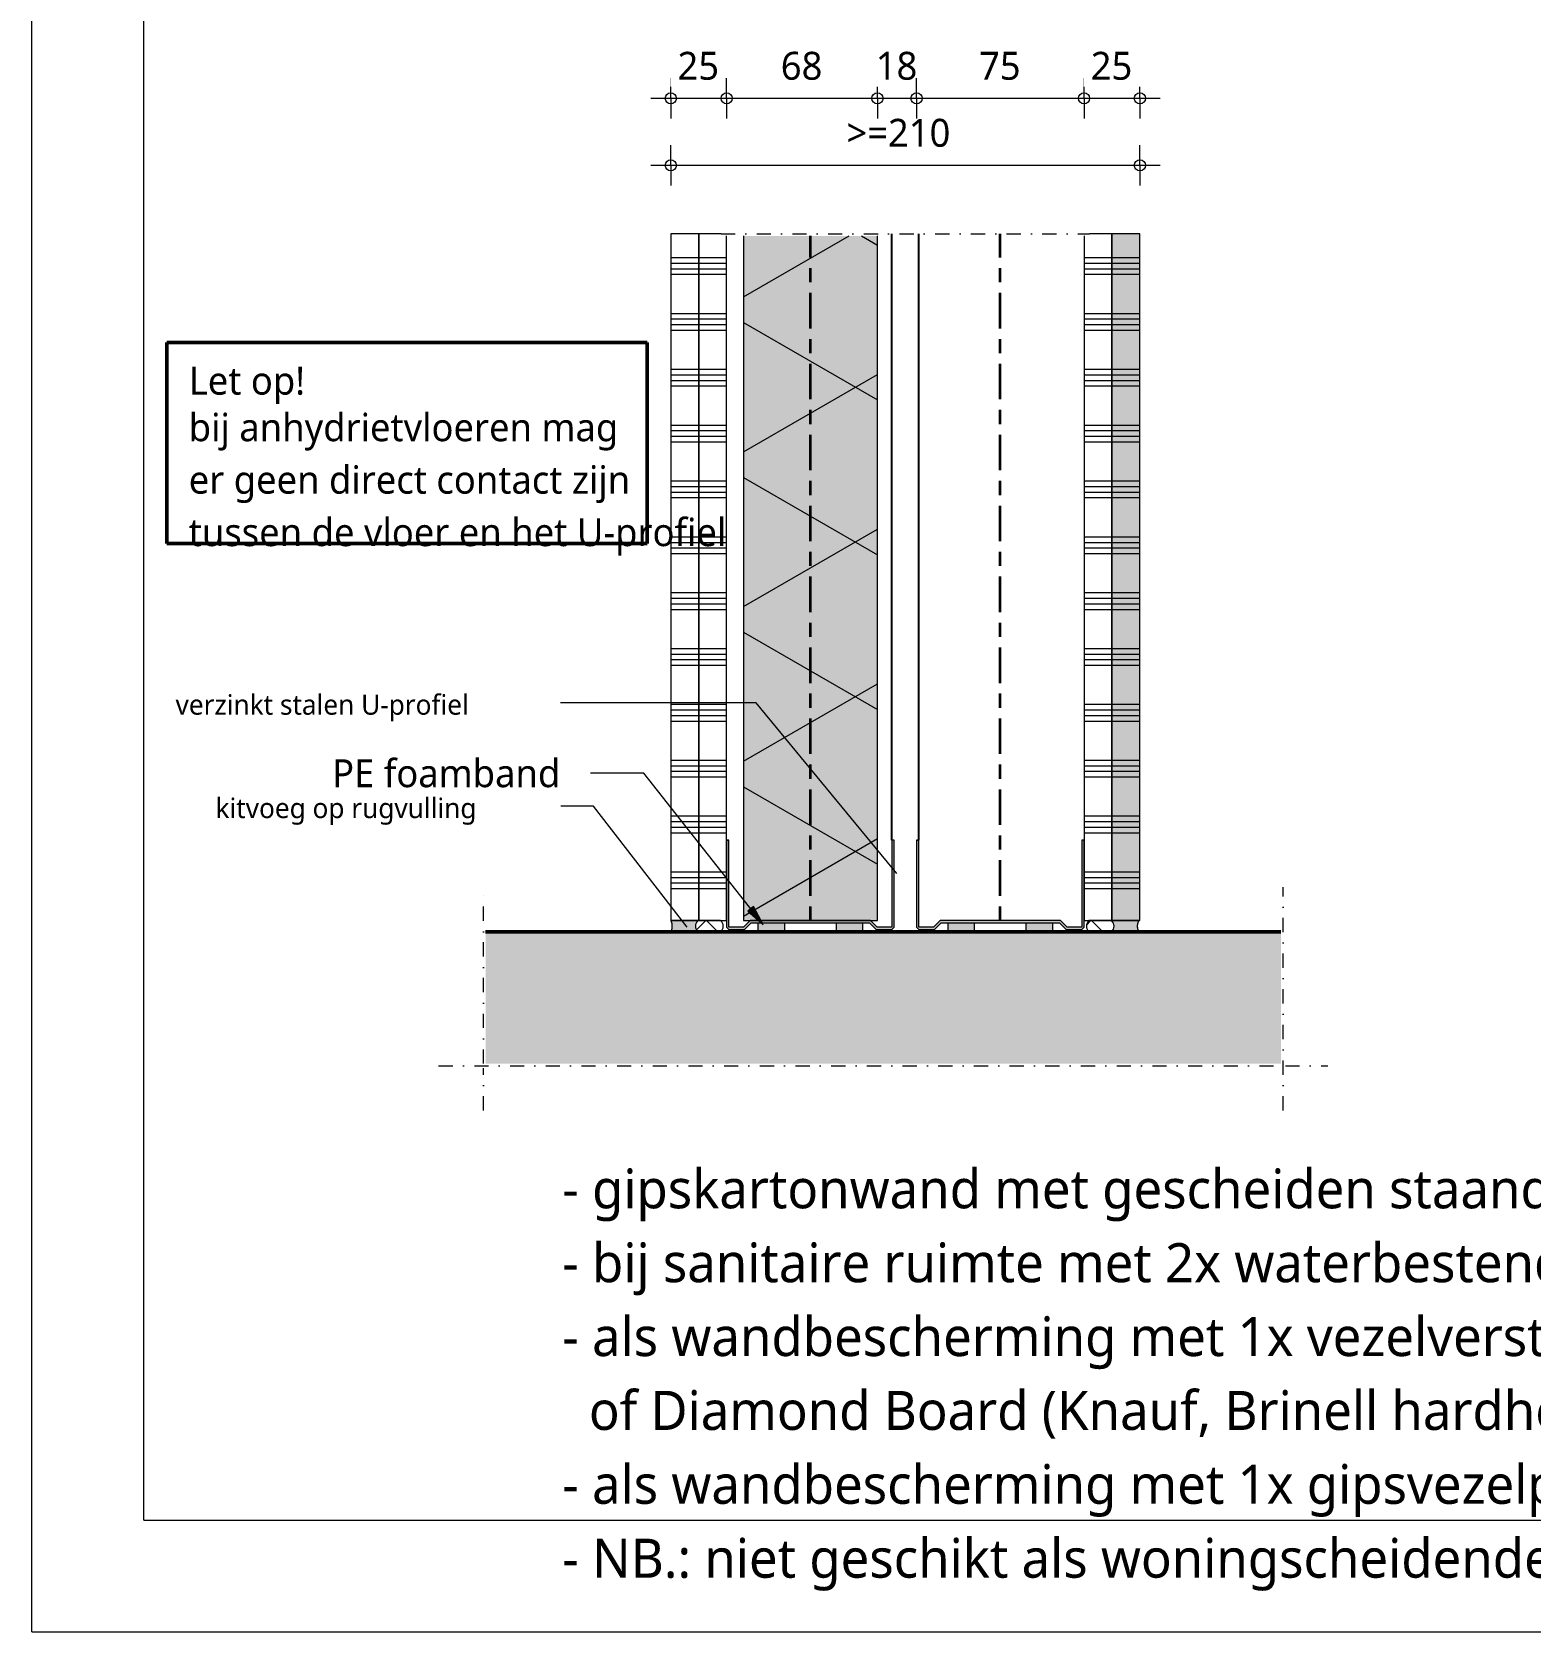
# Model space of a CAD drawing. Header units: millimetres. Extents: x -617 to 12931, y -7813 to -1363.
# Drawn here: x 4071 to 4742, y -4333 to -3617 of the extents above; entities that cross this region are included whole.
import ezdxf

# ---------------------------------------------------------------- set-up
doc = ezdxf.new("R2010")
doc.units = ezdxf.units.MM
doc.linetypes.add('Center', pattern=[31.75, 6.35, -4.7625, 15.875, -4.7625])
doc.linetypes.add('Dash dot', pattern=[15.875, 6.35, -4.7625, 0, -4.7625])
for name, color, linetype, lineweight in [('A-ANNO-DIMS', 211, 'Continuous', 13), ('A-ANNO-DIMS-5', 211, 'Continuous', 13), ('A-ANNO-IDEN', 131, 'Continuous', 18), ('A-DETL', 90, 'Continuous', 13), ('A-DETL-CNTR', 5, 'Center', 35), ('A-DETL-GENF', 92, 'Continuous', 18), ('A-DETL-MBND', 5, 'Continuous', 25), ('G-ANNO-TEXT', 231, 'Continuous', 13)]:
    doc.layers.add(name, color=color, linetype=linetype, lineweight=lineweight)
doc.styles.add('Segoe UI_2', font='segoeui.ttf', dxfattribs={"height": 9})
doc.styles.add('Segoe UI_3', font='segoeui.ttf', dxfattribs={"height": 12.5})
doc.styles.add('Segoe UI_4', font='segoeui.ttf', dxfattribs={"height": 17.5})
doc.dimstyles.new('2_5_mm', dxfattribs={"dimscale": 304.8, "dimtxt": 13.092049, "dimasz": 0.016404, "dimexe": 0.029528, "dimexo": 0.0625, "dimgap": 0.014764, "dimtad": 1, "dimdec": 0, "dimzin": 0, "dimdsep": 46, "dimtxsty": 'Segoe UI_3', "dimblk1": 'DOTBLANK', "dimblk2": 'DOTBLANK', "dimsah": 1, "dimcen": 0.09, "dimdle": 0.029528, "dimazin": 0, "dimtfac": 1, "dimtdec": 4, "dimtix": 1, "dimtmove": 0, "dimatfit": 3, "dimfxl": 0.029528, "dimfxlon": 1, "dimtvp": 1, "dimtfill": 1, "dimtolj": 1, "dimtzin": 0, "dimarcsym": 2})

# ---------------------------------------------------------------- blocks, each defined once
blk = doc.blocks.new('42 isolatie - Type 1-3760025-22_1 Principedetails metalstud')
at = {"layer": 'A-DETL-GENF'}
blk.add_hatch(color=256, dxfattribs=at).paths.add_polyline_path([(307.78, -57.3), (307.78, -0.8), (1.28, -0.8), (1.28, -60.8), (307.78, -60.8), (307.78, -57.71)])
at = {"layer": 'A-DETL-GENF', "lineweight": 13}
h = blk.add_hatch(dxfattribs=at)
h.set_pattern_fill('FP_2', color=256, style=0, pattern_type=2)
h.set_pattern_definition([(300, (0, -60.8), (-51.962, -30), []), (240, (0, -60.8), (-51.962, 30), [])])
h.paths.add_polyline_path([(307.78, -57.3), (307.78, -0.8), (1.28, -0.8), (1.28, -60.8), (307.78, -60.8), (307.78, -57.71)])
at = {"layer": 'A-DETL-GENF'}
for p, q in [((307.78, -0.8), (1.28, -0.8)), ((307.78, -0.8), (1.28, -0.8)), ((307.78, -3.89), (307.78, -0.8)), ((307.78, -3.89), (307.78, -0.8)), ((307.78, -57.71), (307.78, -3.89)), ((1.28, -60.8), (307.78, -60.8)), ((1.28, -60.8), (307.78, -60.8)), ((307.78, -60.8), (307.78, -57.71)), ((307.78, -60.8), (307.78, -57.71))]:
    blk.add_line(p, q, dxfattribs=at)
blk = doc.blocks.new('40  gipsplaat - D12_5-V210-22_1 Principedetails metalstud')
at = {"layer": 'A-DETL-GENF', "lineweight": 13}
h = blk.add_hatch(dxfattribs=at)
h.set_pattern_fill('FP_252', color=256, style=0, pattern_type=2)
h.set_pattern_definition([(270, (4024.66, 4381.69), (25, 1e-15), []), (270, (4027.16, 4381.69), (25, 1e-15), []), (270, (4029.66, 4381.69), (25, 1e-15), []), (270, (4032.16, 4381.69), (25, 1e-15), [])])
h.paths.add_polyline_path([(0, 12.5), (0, 0), (306.5, 0), (306.5, 2.5), (307.5, 2.5), (307.5, 12.5), (306.5, 12.5)])
at = {"layer": 'A-DETL-GENF'}
for p, q in [((307.5, 12.5), (0, 12.5)), ((0, 12.5), (0, 2.68)), ((0, 12.5), (0, 2.68)), ((307.5, 2.5), (307.5, 12.5)), ((307.5, 2.5), (307.5, 12.5)), ((0, 2.68), (0, 0)), ((0, 2.68), (0, 0)), ((0, 0), (36, 0)), ((36, 0), (306.5, 0)), ((36, 0), (306.5, 0))]:
    blk.add_line(p, q, dxfattribs=at)
blk = doc.blocks.new('40  gipsplaat - D12_5-V211-22_1 Principedetails metalstud')
at = {"layer": 'A-DETL-GENF', "lineweight": 13}
h = blk.add_hatch(dxfattribs=at)
h.set_pattern_fill('FP_253', color=256, style=0, pattern_type=2)
h.set_pattern_definition([(270, (4024.66, 4369.19), (25, 1e-15), []), (270, (4027.16, 4369.19), (25, 1e-15), []), (270, (4029.66, 4369.19), (25, 1e-15), []), (270, (4032.16, 4369.19), (25, 1e-15), [])])
h.paths.add_polyline_path([(0, 12.5), (0, 0), (307.5, 0), (307.5, 12.5)])
at = {"layer": 'A-DETL-GENF'}
for p, q in [((307.5, 12.5), (0, 12.5)), ((307.5, 12.5), (0, 12.5)), ((0, 12.49), (0, 0)), ((307.5, 0), (307.5, 12.5)), ((307.5, 0), (307.5, 12.5)), ((0, 0), (307.5, 0)), ((0, 0), (307.5, 0))]:
    blk.add_line(p, q, dxfattribs=at)
blk = doc.blocks.new('40  gipsplaat - D12_5-V212-22_1 Principedetails metalstud')
at = {"layer": 'A-DETL-GENF', "lineweight": 13}
h = blk.add_hatch(dxfattribs=at)
h.set_pattern_fill('FP_254', color=256, style=0, pattern_type=2)
h.set_pattern_definition([(270, (4024.66, 4554.19), (25, 1e-15), []), (270, (4027.16, 4554.19), (25, 1e-15), []), (270, (4029.66, 4554.19), (25, 1e-15), []), (270, (4032.16, 4554.19), (25, 1e-15), [])])
h.paths.add_polyline_path([(0, 0.17), (0, 0), (307.5, 0), (307.5, 10), (306.5, 10), (306.5, 12.5), (0, 12.5), (0, 10.32)])
at = {"layer": 'A-DETL-GENF'}
for p, q in [((36, 12.5), (0, 12.5)), ((0, 12.5), (0, 10.32)), ((0, 12.5), (0, 10.32)), ((0, 10.32), (0, 0)), ((0, 10.32), (0, 0)), ((306.5, 12.5), (36, 12.5)), ((306.5, 12.5), (36, 12.5)), ((307.5, 0), (307.5, 10)), ((307.5, 0), (307.5, 10)), ((0, 0), (307.5, 0))]:
    blk.add_line(p, q, dxfattribs=at)
blk = doc.blocks.new('40  gipsplaat - stootvast D12_5-V213-22_1 Principedetails metalstud')
at = {"layer": 'A-DETL-GENF'}
blk.add_hatch(color=256, dxfattribs=at).paths.add_polyline_path([(0, 0.51), (0, 0), (307.5, 0), (307.5, 12.5), (0, 12.5), (0, 0.96)])
at = {"layer": 'A-DETL-GENF', "lineweight": 13}
h = blk.add_hatch(dxfattribs=at)
h.set_pattern_fill('FP_255', color=256, style=0, pattern_type=2)
h.set_pattern_definition([(270, (4024.66, 4566.69), (25, 1e-15), []), (270, (4027.16, 4566.69), (25, 1e-15), []), (270, (4029.66, 4566.69), (25, 1e-15), []), (270, (4032.16, 4566.69), (25, 1e-15), [])])
h.paths.add_polyline_path([(0, 0.51), (0, 0), (307.5, 0), (307.5, 12.5), (0, 12.5), (0, 0.96)])
at = {"layer": 'A-DETL-GENF'}
for p, q in [((307.5, 12.5), (0, 12.5)), ((0, 12.5), (0, 0.51)), ((307.5, 12.5), (0, 12.5)), ((307.5, 0), (307.5, 12.5)), ((307.5, 0), (307.5, 12.5)), ((0, 0.51), (0, 0)), ((0, 0.51), (0, 0)), ((0, 0), (307.5, 0)), ((0, 0), (307.5, 0))]:
    blk.add_line(p, q, dxfattribs=at)
blk = doc.blocks.new('00 afbreeklijn 1 s l - Type 1-V18-22_1 Principedetails metalstud')
at = {"layer": 'A-DETL-GENF', "linetype": 'Dash dot'}
blk.add_line((145, 0), (-20, 0), dxfattribs=at)
blk = doc.blocks.new('22 metalstud profiel - 75 mm hor-2069737-22_1 Principedetails metalstud')
at = {"layer": 'A-DETL-GENF'}
for points in [[(-29.5, 0), (-36.5, 0), (-37.5, -1), (-37.5, -40), (-36.5, -40), (-36.5, -1), (-29.91, -1), (-26.91, -4), (26.91, -4), (29.91, -1), (36.5, -1), (36.5, -40), (37.5, -40), (37.5, -1), (36.5, 0), (29.5, 0), (26.5, -3), (-26.5, -3)], [(-23.5, 1), (-23.5, -3), (-11.5, -3), (-11.5, 1)], [(11.5, 1), (11.5, -3), (23.5, -3), (23.5, 1)]]:
    blk.add_hatch(color=256, dxfattribs=at).paths.add_polyline_path(points)
for p, q in [((-36.5, 0), (-37.5, -1)), ((-29.5, 0), (-36.5, 0)), ((-26.5, -3), (-29.5, 0)), ((-23.5, 1), (-23.5, -3)), ((-11.5, -3), (-11.5, 1)), ((11.5, 1), (11.5, -3)), ((23.5, -3), (23.5, 1)), ((29.5, 0), (26.5, -3)), ((36.5, 0), (29.5, 0)), ((37.5, -1), (36.5, 0)), ((-37.5, -1), (-37.5, -40)), ((-36.5, -40), (-36.5, -1)), ((-36.5, -1), (-29.91, -1)), ((-29.91, -1), (-26.91, -4)), ((-26.91, -4), (26.91, -4)), ((26.5, -3), (-26.5, -3)), ((26.91, -4), (29.91, -1)), ((29.91, -1), (36.5, -1)), ((36.5, -1), (36.5, -40)), ((37.5, -40), (37.5, -1)), ((-37.5, -40), (-36.5, -40)), ((36.5, -40), (37.5, -40)), ((37.5, -40), (36.5, -40))]:
    blk.add_line(p, q, dxfattribs=at)
blk = doc.blocks.new('30 kitvoeg op rugvulling - holle kitvoeg 5mm-V236-22_1 Principedetails metalstud')
at = {"layer": 'A-DETL-GENF', "lineweight": 13}
blk.add_hatch(color=256, dxfattribs=at).paths.add_polyline_path([(5, -11.05), (5, 0), (3.33, -0.44), (1.67, -0.44), (0, 0), (0, -12.15), (0.6, -11.62), (1.31, -11.24), (2.1, -11.05), (2.9, -11.05), (3.69, -11.24), (4.4, -11.62), (5, -12.15), (5, -11.62)])
h = blk.add_hatch(dxfattribs=at)
h.set_pattern_fill('FP_278', color=256, style=0, pattern_type=2)
h.set_pattern_definition([(135, (-4014.661, -4566.175), (-10.6066, -10.6066), []), (225, (-4014.661, -4566.175), (10.6066, -10.6066), [])])
h.paths.add_polyline_path([(5, -12.15), (4.4, -11.62), (3.69, -11.24), (2.9, -11.05), (2.1, -11.05), (1.31, -11.24), (0.6, -11.62), (0, -12.15), (0, -22.3), (0.6, -22.84), (1.31, -23.21), (2.1, -23.41), (2.9, -23.41), (3.69, -23.21), (4.4, -22.84), (5, -22.3)])
at = {"layer": 'A-DETL-GENF'}
blk.add_line((0, 0), (0, -12.15), dxfattribs=at)
at = {"layer": 'A-DETL-GENF', "lineweight": 13}
blk.add_line((0, -12.15), (0, -22.3), dxfattribs=at)
for centre, start, end in [((2.5, -14.36), 41.40962, 138.59038), ((2.5, -20.1), 221.40962, 318.59038)]:
    blk.add_arc(centre, 3.33, start, end, dxfattribs=at)
at = {"layer": 'A-DETL-GENF'}
blk.add_open_spline([(5, 0), (4.44, -0.22), (3.33, -0.52), (1.67, -0.52), (0.56, -0.22), (0, 0)], degree=3, dxfattribs=at)
blk = doc.blocks.new('30 kitvoeg op rugvulling - holle kitvoeg 5mm-V237-22_1 Principedetails metalstud')
at = {"layer": 'A-DETL-GENF', "lineweight": 13}
h = blk.add_hatch(dxfattribs=at)
h.set_pattern_fill('FP_279', color=256, style=0, pattern_type=2)
h.set_pattern_definition([(135, (-4014.661, -4356.703), (-10.6066, -10.6066), []), (225, (-4014.661, -4356.703), (10.6066, -10.6066), [])])
h.paths.add_polyline_path([(5, 22.3), (4.4, 22.84), (3.69, 23.21), (2.9, 23.41), (2.1, 23.41), (1.31, 23.21), (0.6, 22.84), (0, 22.3), (0, 12.15), (0.6, 11.62), (1.31, 11.24), (2.1, 11.05), (2.9, 11.05), (3.69, 11.24), (4.4, 11.62), (5, 12.15)])
blk.add_hatch(color=256, dxfattribs=at).paths.add_polyline_path([(5, 11.05), (5, 12.15), (4.4, 11.62), (3.69, 11.24), (2.9, 11.05), (2.1, 11.05), (1.31, 11.24), (0.6, 11.62), (0, 12.15), (0, 0), (1.67, 0.44), (3.33, 0.44), (5, 0)])
blk.add_line((0, 22.3), (0, 12.15), dxfattribs=at)
at = {"layer": 'A-DETL-GENF'}
blk.add_line((0, 12.15), (0, 0), dxfattribs=at)
at = {"layer": 'A-DETL-GENF', "lineweight": 13}
for centre, start, end in [((2.5, 20.1), 41.40962, 138.59038), ((2.5, 14.36), 221.40962, 318.59038)]:
    blk.add_arc(centre, 3.33, start, end, dxfattribs=at)
at = {"layer": 'A-DETL-GENF'}
blk.add_open_spline([(0, 0), (0.56, 0.22), (1.67, 0.52), (3.33, 0.52), (4.44, 0.22), (5, 0)], degree=3, dxfattribs=at)
blk = doc.blocks.new('23 vloerweergave - 23 DI vloerweergave s e-4415485-22_1 Principedetails metalstud')
at = {"layer": 'A-DETL-GENF', "linetype": 'Dash dot'}
blk.add_hatch(color=256, dxfattribs=at).paths.add_polyline_path([(111.94, 0), (178.03, 0), (178.03, 59), (-178.03, 59), (-178.03, 0), (53.17, 0)])
for p, q in [((-179.03, 80), (-179.03, -20)), ((179.03, 80), (179.03, 61)), ((-180.03, 60), (-199.03, 60)), ((199.03, 60), (-178.03, 60)), ((179.03, 59), (179.03, -20))]:
    blk.add_line(p, q, dxfattribs=at)
at = {"layer": 'A-DETL-GENF', "lineweight": 50}
blk.add_line((-178.03, 0), (178.03, 0), dxfattribs=at)
blk = doc.blocks.new('DIMBLOCK105-22_1 Principedetails metalstud')
at = {"layer": 'A-ANNO-DIMS-5'}
for p, q in [((4356.69, -3676.54), (4356.69, -3667.54)), ((4566.69, -3676.54), (4566.69, -3667.54)), ((4347.69, -3676.54), (4575.69, -3676.54)), ((4356.69, -3676.54), (4356.69, -3685.54)), ((4566.69, -3676.54), (4566.69, -3685.54))]:
    blk.add_line(p, q, dxfattribs=at)
for centre in [(4356.69, -3676.54), (4566.69, -3676.54)]:
    blk.add_circle(centre, 2.5, dxfattribs=at)
at = {"layer": 'A-ANNO-DIMS-5', "color": 0, "insert": (4435.27, -3655.73), "char_height": 12.5, "width": 63.4131, "attachment_point": 1, "line_spacing_factor": 1.142579, "style": 'Segoe UI_3', "bg_fill": 3, "box_fill_scale": 1.25, "bg_fill_color": 9, "bg_fill_true_color": 13158600, "bg_fill_transparency": 0}
blk.add_mtext('>=210', dxfattribs=at)
blk = doc.blocks.new('_DotBlank')
at = {"color": 0, "linetype": 'ByBlock', "lineweight": -2}
blk.add_line((-0.5, 0), (-1, 0), dxfattribs=at)
blk.add_circle((0, 0), 0.5, dxfattribs=at)
blk = doc.blocks.new('DIMBLOCK106-22_1 Principedetails metalstud')
at = {"layer": 'A-ANNO-DIMS-5'}
for p, q in [((4356.69, -3646.54), (4356.69, -3637.54)), ((4381.69, -3646.54), (4381.69, -3637.54)), ((4347.69, -3646.54), (4381.69, -3646.54)), ((4356.69, -3646.54), (4356.69, -3655.54)), ((4381.69, -3646.54), (4381.69, -3655.54))]:
    blk.add_line(p, q, dxfattribs=at)
for centre in [(4356.69, -3646.54), (4381.69, -3646.54)]:
    blk.add_circle(centre, 2.5, dxfattribs=at)
at = {"layer": 'A-ANNO-DIMS-5', "color": 0, "insert": (4359.67, -3625.73), "char_height": 12.5, "width": 22.8516, "attachment_point": 1, "line_spacing_factor": 1.142579, "style": 'Segoe UI_3', "bg_fill": 3, "box_fill_scale": 1.25, "bg_fill_color": 9, "bg_fill_true_color": 13158600, "bg_fill_transparency": 0}
blk.add_mtext('25', dxfattribs=at)
blk = doc.blocks.new('DIMBLOCK107-22_1 Principedetails metalstud')
at = {"layer": 'A-ANNO-DIMS-5'}
for p, q in [((4381.69, -3646.54), (4381.69, -3637.54)), ((4449.19, -3646.54), (4449.19, -3637.54)), ((4381.69, -3646.54), (4449.19, -3646.54)), ((4381.69, -3646.54), (4381.69, -3655.54)), ((4449.19, -3646.54), (4449.19, -3655.54))]:
    blk.add_line(p, q, dxfattribs=at)
for centre in [(4381.69, -3646.54), (4449.19, -3646.54)]:
    blk.add_circle(centre, 2.5, dxfattribs=at)
at = {"layer": 'A-ANNO-DIMS-5', "color": 0, "insert": (4405.92, -3625.73), "char_height": 12.5, "width": 22.8516, "attachment_point": 1, "line_spacing_factor": 1.142579, "style": 'Segoe UI_3', "bg_fill": 3, "box_fill_scale": 1.25, "bg_fill_color": 9, "bg_fill_true_color": 13158600, "bg_fill_transparency": 0}
blk.add_mtext('68', dxfattribs=at)
blk = doc.blocks.new('DIMBLOCK108-22_1 Principedetails metalstud')
at = {"layer": 'A-ANNO-DIMS-5'}
for p, q in [((4449.19, -3646.54), (4449.19, -3637.54)), ((4466.69, -3646.54), (4466.69, -3637.54)), ((4449.19, -3646.54), (4466.69, -3646.54)), ((4449.19, -3646.54), (4449.19, -3655.54)), ((4466.69, -3646.54), (4466.69, -3655.54))]:
    blk.add_line(p, q, dxfattribs=at)
for centre in [(4449.19, -3646.54), (4466.69, -3646.54)]:
    blk.add_circle(centre, 2.5, dxfattribs=at)
at = {"layer": 'A-ANNO-DIMS-5', "color": 0, "insert": (4448.42, -3625.73), "char_height": 12.5, "width": 22.8516, "attachment_point": 1, "line_spacing_factor": 1.142579, "style": 'Segoe UI_3', "bg_fill": 3, "box_fill_scale": 1.25, "bg_fill_color": 9, "bg_fill_true_color": 13158600, "bg_fill_transparency": 0}
blk.add_mtext('18', dxfattribs=at)
blk = doc.blocks.new('DIMBLOCK109-22_1 Principedetails metalstud')
at = {"layer": 'A-ANNO-DIMS-5'}
for p, q in [((4466.69, -3646.54), (4466.69, -3637.54)), ((4541.69, -3646.54), (4541.69, -3637.54)), ((4466.69, -3646.54), (4541.69, -3646.54)), ((4466.69, -3646.54), (4466.69, -3655.54)), ((4541.69, -3646.54), (4541.69, -3655.54))]:
    blk.add_line(p, q, dxfattribs=at)
for centre in [(4466.69, -3646.54), (4541.69, -3646.54)]:
    blk.add_circle(centre, 2.5, dxfattribs=at)
at = {"layer": 'A-ANNO-DIMS-5', "color": 0, "insert": (4494.67, -3625.73), "char_height": 12.5, "width": 22.8516, "attachment_point": 1, "line_spacing_factor": 1.142579, "style": 'Segoe UI_3', "bg_fill": 3, "box_fill_scale": 1.25, "bg_fill_color": 9, "bg_fill_true_color": 13158600, "bg_fill_transparency": 0}
blk.add_mtext('75', dxfattribs=at)
blk = doc.blocks.new('DIMBLOCK110-22_1 Principedetails metalstud')
at = {"layer": 'A-ANNO-DIMS-5'}
for p, q in [((4541.69, -3646.54), (4541.69, -3637.54)), ((4566.69, -3646.54), (4566.69, -3637.54)), ((4541.69, -3646.54), (4575.69, -3646.54)), ((4541.69, -3646.54), (4541.69, -3655.54)), ((4566.69, -3646.54), (4566.69, -3655.54))]:
    blk.add_line(p, q, dxfattribs=at)
for centre in [(4541.69, -3646.54), (4566.69, -3646.54)]:
    blk.add_circle(centre, 2.5, dxfattribs=at)
at = {"layer": 'A-ANNO-DIMS-5', "color": 0, "insert": (4544.67, -3625.73), "char_height": 12.5, "width": 22.8516, "attachment_point": 1, "line_spacing_factor": 1.142579, "style": 'Segoe UI_3', "bg_fill": 3, "box_fill_scale": 1.25, "bg_fill_color": 9, "bg_fill_true_color": 13158600, "bg_fill_transparency": 0}
blk.add_mtext('25', dxfattribs=at)

msp = doc.modelspace()

# ---------------------------------------------------------------- hatches: boundary and pattern name
at = {"layer": 'G-ANNO-TEXT'}
msp.add_hatch(color=7, dxfattribs=at).paths.add_polyline_path([(4397.97, -4016.46), (4393.65, -4008.4), (4391.15, -4010.37)])

# ---------------------------------------------------------------- linework, layer by layer
at = {"layer": 'A-ANNO-IDEN'}
for p, q in [((4394.97, -3917.2), (4275.52, -3917.2)), ((4457.82, -3993.52), (4394.97, -3917.2)), ((4322.12, -3963.48), (4278.87, -3963.48)), ((4363.96, -4017.54), (4322.12, -3963.48))]:
    msp.add_line(p, q, dxfattribs=at)
at = {"layer": 'A-DETL', "lineweight": 18}
for p, q in [((4070.71, -4333.15), (4070.71, -2848.15)), ((4120.71, -4283.15), (4120.71, -3008.15)), ((4120.71, -4283.15), (6120.71, -4283.15)), ((4070.71, -4333.15), (8270.71, -4333.15))]:
    msp.add_line(p, q, dxfattribs=at)
at = {"layer": 'A-DETL', "lineweight": 50}
for p, q in [((4131.05, -3755.81), (4131.05, -3845.81)), ((4346.05, -3755.81), (4131.05, -3755.81)), ((4346.05, -3845.81), (4346.05, -3755.81)), ((4131.05, -3845.81), (4346.05, -3845.81))]:
    msp.add_line(p, q, dxfattribs=at)
at = {"layer": 'A-DETL-CNTR'}
for p, q in [((4419.19, -4014.66), (4419.19, -3708.16)), ((4504.19, -4014.66), (4504.19, -3707.16))]:
    msp.add_line(p, q, dxfattribs=at)
at = {"layer": 'A-DETL-MBND'}
for p, q in [((4455.69, -3978.66), (4455.69, -3707.16)), ((4467.69, -3978.66), (4467.69, -3707.16))]:
    msp.add_line(p, q, dxfattribs=at)
at = {"layer": 'G-ANNO-TEXT', "color": 250}
for p, q in [((4321.05, -3948.7), (4320.74, -3948.7)), ((4344.6, -3948.7), (4321.05, -3948.7)), ((4397.97, -4016.46), (4344.6, -3948.7)), ((4393.65, -4008.4), (4391.15, -4010.37)), ((4391.15, -4010.37), (4397.97, -4016.46)), ((4397.97, -4016.46), (4393.65, -4008.4))]:
    msp.add_line(p, q, dxfattribs=at)

# ---------------------------------------------------------------- block references
at = {"layer": 'A-DETL-GENF'}
for name, p, rotation in [('40  gipsplaat - D12_5-V211-22_1 Principedetails metalstud', (4369.19, -4014.66), 90.00000000000115), ('40  gipsplaat - D12_5-V210-22_1 Principedetails metalstud', (4381.69, -4014.66), 90.00000000000134), ('42 isolatie - Type 1-3760025-22_1 Principedetails metalstud', (4449.99, -3706.88), 269.9999999999999), ('40  gipsplaat - D12_5-V212-22_1 Principedetails metalstud', (4554.19, -4014.66), 90.00000000000018), ('40  gipsplaat - stootvast D12_5-V213-22_1 Principedetails metalstud', (4566.69, -4014.66), 90.00000000000018), ('22 metalstud profiel - 75 mm hor-2069737-22_1 Principedetails metalstud', (4419.19, -4018.66), 180), ('22 metalstud profiel - 75 mm hor-2069737-22_1 Principedetails metalstud', (4504.19, -4018.66), 180)]:
    msp.add_blockref(name, p, dxfattribs=dict(at, rotation=rotation))
at = {"layer": 'A-DETL-GENF', "linetype": 'Dash dot', "rotation": 180}
for name, p in [('00 afbreeklijn 1 s l - Type 1-V18-22_1 Principedetails metalstud', (4524.19, -3707.16)), ('23 vloerweergave - 23 DI vloerweergave s e-4415485-22_1 Principedetails metalstud', (4451.79, -4019.66))]:
    msp.add_blockref(name, p, dxfattribs=at)
at = {"layer": 'A-DETL-GENF', "lineweight": 13}
for name, p, rotation in [('30 kitvoeg op rugvulling - holle kitvoeg 5mm-V237-22_1 Principedetails metalstud', (4356.7, -4014.66), 270.0000000000001), ('30 kitvoeg op rugvulling - holle kitvoeg 5mm-V236-22_1 Principedetails metalstud', (4566.17, -4014.66), 269.9999999999999)]:
    msp.add_blockref(name, p, dxfattribs=dict(at, rotation=rotation))

# ---------------------------------------------------------------- texts
at = {"layer": 'G-ANNO-TEXT', "color": 7, "attachment_point": 1}
for s, insert, char_height, width, style in [('Let op!', (4140.87, -3766.7), 12.5, 65.3375, 'Segoe UI_3'), ('bij anhydrietvloeren mag', (4140.87, -3787.56), 12.5, 234.4936, 'Segoe UI_3'), ('er geen direct contact zijn', (4140.87, -3811.04), 12.5, 243.3122, 'Segoe UI_3'), ('tussen de vloer en het U-profiel', (4140.87, -3834.53), 12.5, 297.0252, 'Segoe UI_3'), ('PE foamband', (4205.05, -3942.45), 12.5, 125.0632, 'Segoe UI_3'), ('- gipskartonwand met gescheiden staander / regelwerk', (4308.16, -4125.98), 17.5, 730.3373, 'Segoe UI_4'), ('- bij sanitaire ruimte met 2x waterbestendige cementplaten: Aquaroc (Gyproc) of Aquapanel (Knauf)', (4308.16, -4159.06), 17.5, 1316.7717, 'Segoe UI_4'), ('- als wandbescherming met 1x vezelversterkte gipskartonplaat: Duragyp (Gyproc, Brinell hardheid 27 N/mm2 )', (4308.16, -4192.13), 17.5, 1455.0628, 'Segoe UI_4'), ('  of Diamond Board (Knauf, Brinell hardheid 34 N/mm2)', (4308.16, -4225.2), 17.5, 736.7508, 'Segoe UI_4'), ('- als wandbescherming met 1x gipsvezelplaat: Rigidur (Gyproc, Brinell hardheid 35 N/mm2) Let op! zaagwerk.', (4308.16, -4258.27), 17.5, 1444.24, 'Segoe UI_4'), ('- NB.: niet geschikt als woningscheidende wand ivm. WCD, leidingen in wand etc.', (4308.16, -4291.35), 17.5, 1070.2528, 'Segoe UI_4')]:
    msp.add_mtext(s, dxfattribs=dict(at, insert=insert, char_height=char_height, width=width, style=style))

# ---------------------------------------------------------------- dimensions: what is measured, and where the dimension line sits
at = {"layer": 'A-ANNO-DIMS'}
dim = msp.add_linear_dim(base=(4566.69, -3676.54), p1=(4356.69, -3667.54), p2=(4566.69, -3667.54), text='>=210', dimstyle='2_5_mm', override={"dimpost": '<>', "dimfxl": 210}, dxfattribs=at)
dim.commit()
dim.dimension.update_dxf_attribs({"geometry": 'DIMBLOCK105-22_1 Principedetails metalstud', "text_midpoint": (4461.69, -3665.54)})

# ---------------------------------------------------------------- next in the draw order: texts
at = {"layer": 'A-ANNO-IDEN', "lineweight": 13, "char_height": 9, "attachment_point": 1, "style": 'Segoe UI_2', "bg_fill": 3, "box_fill_scale": 1.25, "bg_fill_color": 9, "bg_fill_true_color": 13158600, "bg_fill_transparency": 0}
for s, insert, width in [('verzinkt stalen U-profiel', (4134.97, -3913.49), 169.9577), ('kitvoeg op rugvulling', (4152.87, -3959.78), 152.3206)]:
    msp.add_mtext(s, dxfattribs=dict(at, insert=insert, width=width))

# ---------------------------------------------------------------- next in the draw order: dimensions: what is measured, and where the dimension line sits
at = {"layer": 'A-ANNO-DIMS'}
dim = msp.add_linear_dim(base=(4381.69, -3646.54), p1=(4356.69, -3637.54), p2=(4381.69, -3637.54), dimstyle='2_5_mm', override={"dimpost": '<>', "dimfxl": 25}, dxfattribs=at)
dim.commit()
dim.dimension.update_dxf_attribs({"geometry": 'DIMBLOCK106-22_1 Principedetails metalstud', "text_midpoint": (4369.19, -3635.58)})

# ---------------------------------------------------------------- next in the draw order: dimensions: what is measured, and where the dimension line sits
dim = msp.add_linear_dim(base=(4449.18881453, -3646.5432868), p1=(4381.68881453, -3637.5432868), p2=(4449.18881453, -3637.5432868), dimstyle='2_5_mm', override={"dimpost": '<>', "dimfxl": 67.5}, dxfattribs=at)
dim.commit()
dim.dimension.update_dxf_attribs({"geometry": 'DIMBLOCK107-22_1 Principedetails metalstud', "text_midpoint": (4415.43881453, -3635.57972333)})

# ---------------------------------------------------------------- next in the draw order: dimensions: what is measured, and where the dimension line sits
dim = msp.add_linear_dim(base=(4466.68881453, -3646.5432868), p1=(4449.18881453, -3637.5432868), p2=(4466.68881453, -3637.5432868), dimstyle='2_5_mm', override={"dimpost": '<>', "dimfxl": 17.5}, dxfattribs=at)
dim.commit()
dim.dimension.update_dxf_attribs({"geometry": 'DIMBLOCK108-22_1 Principedetails metalstud', "text_midpoint": (4457.93881453, -3635.5535727)})

# ---------------------------------------------------------------- next in the draw order: dimensions: what is measured, and where the dimension line sits
dim = msp.add_linear_dim(base=(4541.69, -3646.54), p1=(4466.69, -3637.54), p2=(4541.69, -3637.54), dimstyle='2_5_mm', override={"dimpost": '<>', "dimfxl": 75}, dxfattribs=at)
dim.commit()
dim.dimension.update_dxf_attribs({"geometry": 'DIMBLOCK109-22_1 Principedetails metalstud', "text_midpoint": (4504.19, -3635.68)})

# ---------------------------------------------------------------- next in the draw order: dimensions: what is measured, and where the dimension line sits
dim = msp.add_linear_dim(base=(4566.69, -3646.54), p1=(4541.69, -3637.54), p2=(4566.69, -3637.54), dimstyle='2_5_mm', override={"dimpost": '<>', "dimfxl": 25}, dxfattribs=at)
dim.commit()
dim.dimension.update_dxf_attribs({"geometry": 'DIMBLOCK110-22_1 Principedetails metalstud', "text_midpoint": (4554.19, -3635.58)})

doc.saveas('drawing.dxf')
